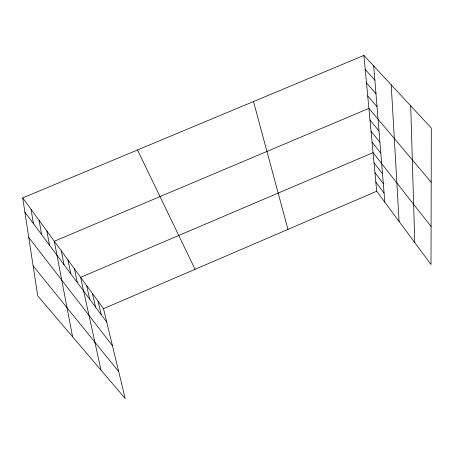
<?xml version="1.0" encoding="UTF-8"?>
<svg xmlns="http://www.w3.org/2000/svg" width="454" height="454" viewBox="0 0 454 454"><rect width="100%" height="100%" fill="white"/><g stroke="black" fill="none" stroke-linecap="round" stroke-linejoin="round"><path stroke-width="0.68" d="M103.495 308.675L376.701 191.248L363.904 55.439L22.7 197.899L37.705 295.832L125.219 398.561L103.495 308.675L22.7 197.899M363.904 55.439L431.3 128.028L431.011 264.54L376.701 191.248M365.226 69.473L374.879 80.148M366.491 82.951L375.986 93.706M367.717 95.913L377.041 106.735M431.186 182.213L368.892 108.387L54.31 241.239L72.6 336.789M369.993 120.049L379.016 130.956M371.049 131.297L379.936 142.238M33.108 265.834L118.71 371.622M372.076 142.159L380.821 153.117M431.09 226.557L373.063 152.646L80.625 277.32L100.998 370.129M374.017 162.782L382.506 173.763M28.761 237.47L112.439 345.676M374.942 172.582L383.301 183.564M375.838 182.065L384.073 193.035M24.879 212.12L106.735 322.085M137.517 149.962L195.078 269.313M253.502 101.537L287.955 229.389M98.064 301.229L101.253 314.718M92.446 293.528L95.584 307.108M86.635 285.56L89.716 299.226M74.399 268.779L77.345 282.598M67.947 259.932L70.813 273.824M61.25 250.756L64.031 264.716M46.875 231.046L49.452 245.132M39.14 220.445L41.598 234.582M31.093 209.402L33.414 223.589M373.727 66.023L384.822 202.206M391.212 84.853L399.094 221.467M410.722 105.861L414.763 242.618"/></g></svg>
